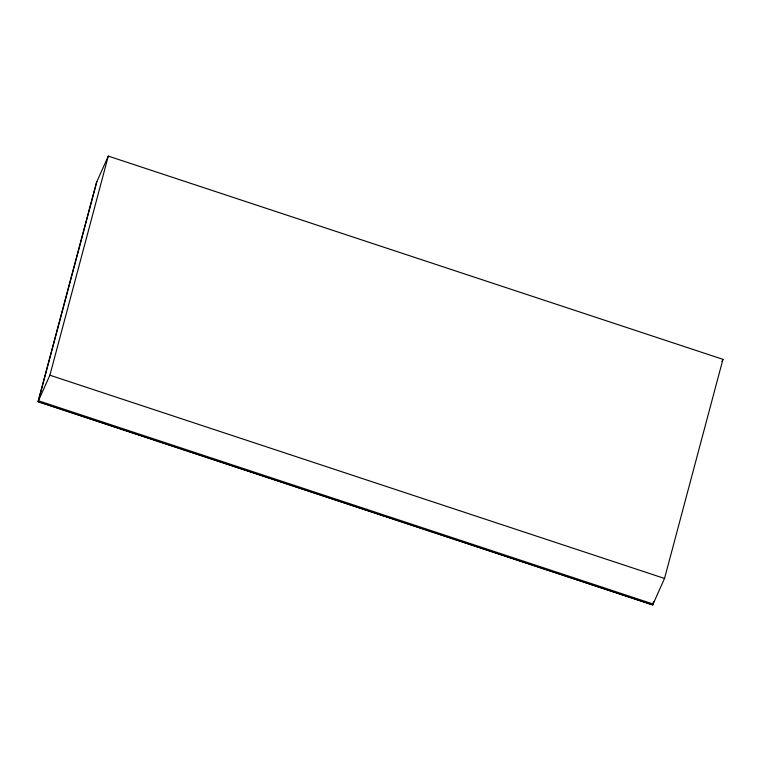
<?xml version="1.0" encoding="UTF-8"?>
<svg xmlns="http://www.w3.org/2000/svg" width="761" height="761" viewBox="0 0 761 761"><rect width="100%" height="100%" fill="white"/><g stroke="black" fill="none" stroke-linecap="round" stroke-linejoin="round"><path stroke-width="1.14" d="M96.856 181.67L38.44 400.771L653.1 604.015L653.709 601.723M653.623 601.456L652.71 604.9L38.05 401.656L49.884 375.211L108.29 156.1L722.95 359.344L664.534 578.455L652.71 604.9L38.05 401.656L96.466 182.545L108.29 156.1M722.008 361.456L722.95 359.344M49.884 375.211L664.534 578.455"/></g></svg>
